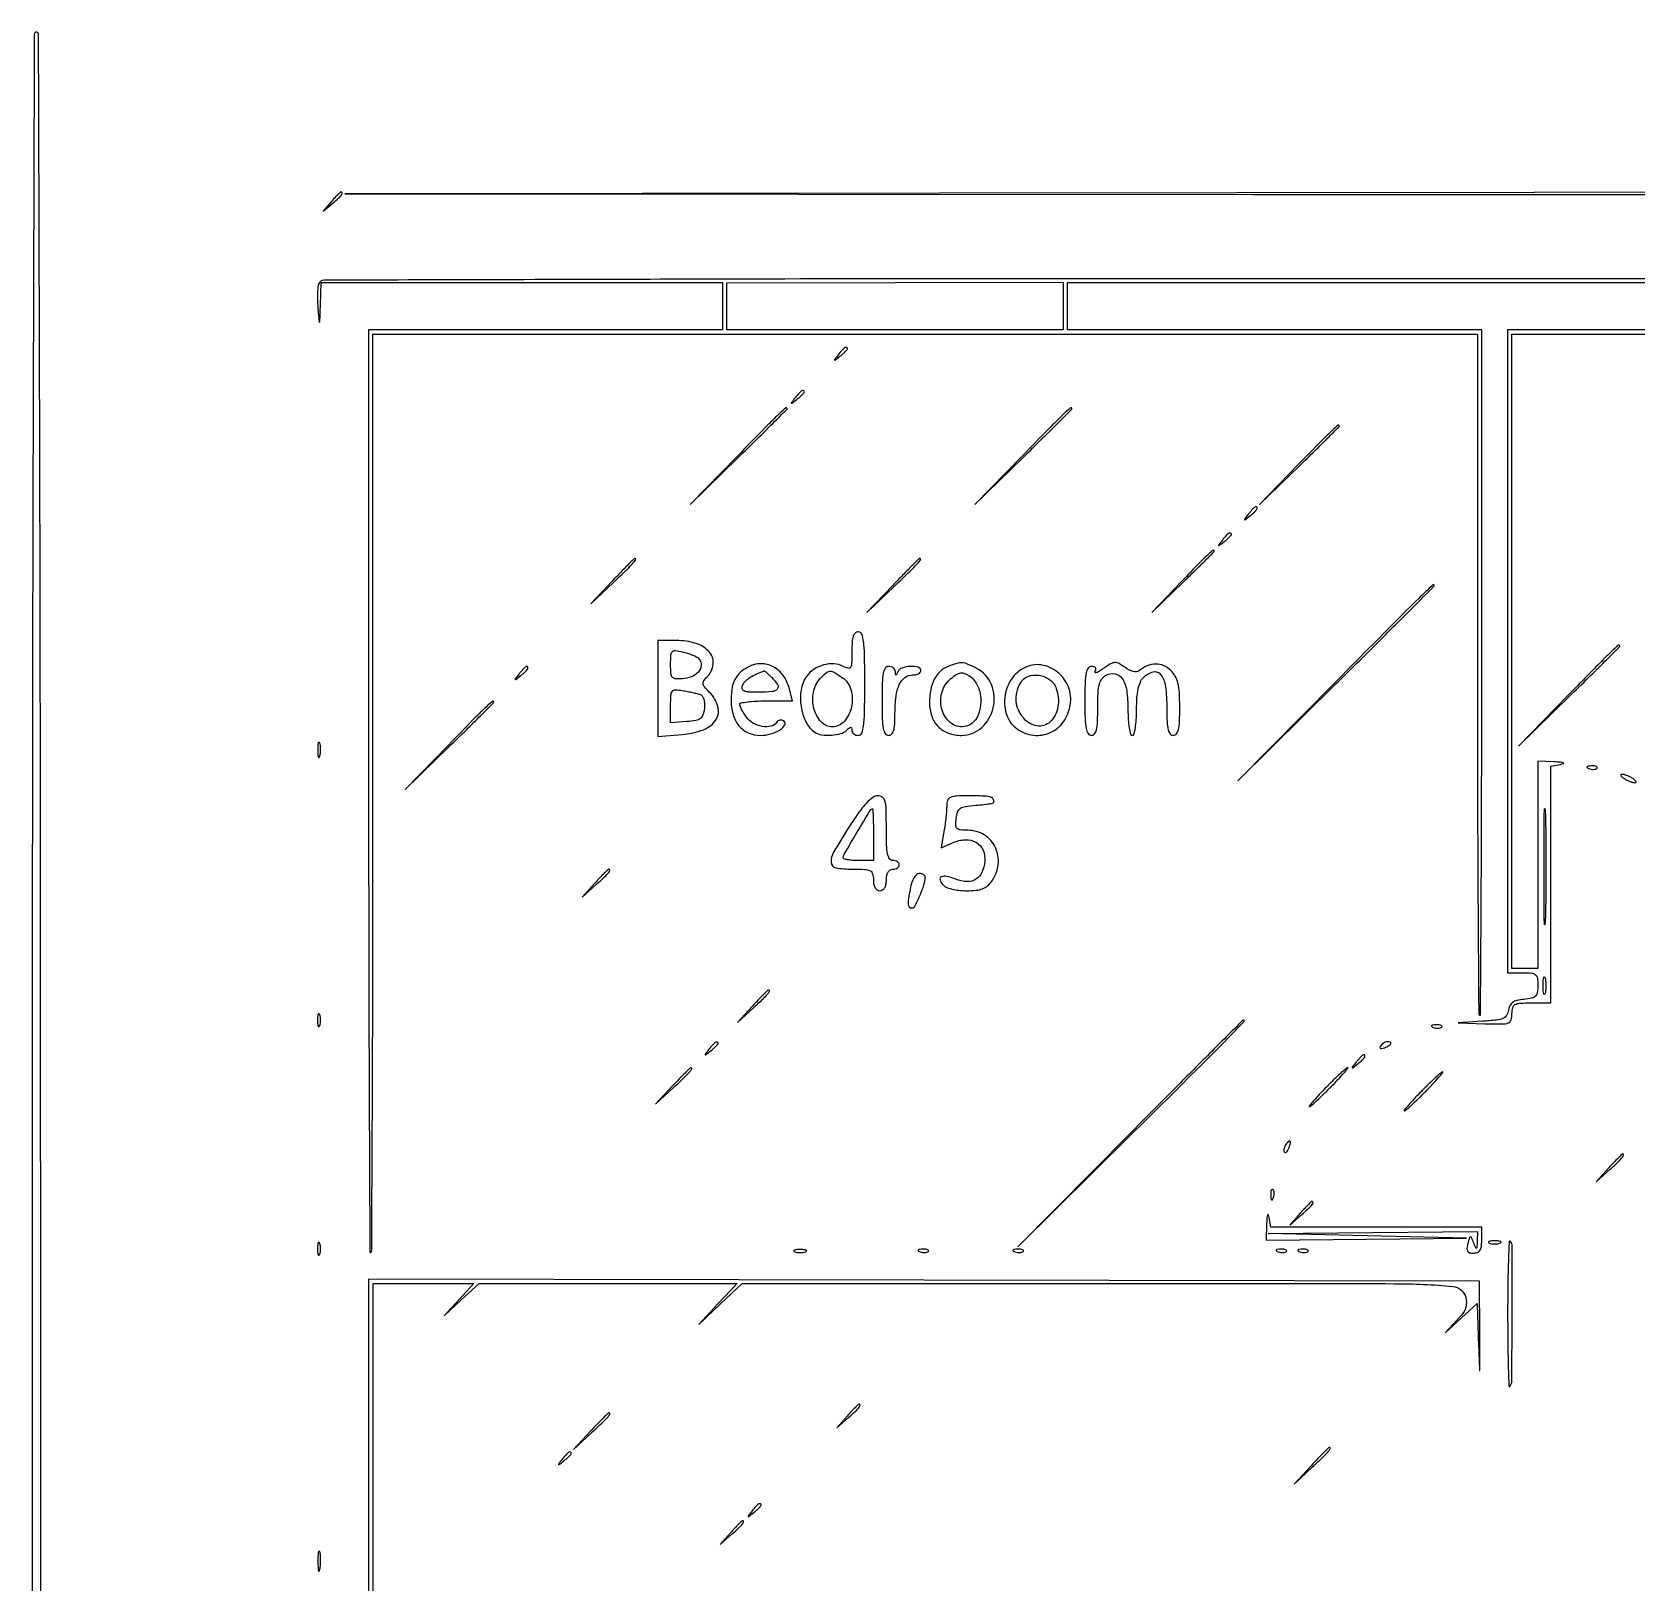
# Model space of a CAD drawing. Extents: x 0 to 968, y 0 to 666.
# Drawn here: x 0 to 372, y 306.6 to 666 of the extents above; entities that cross this region are included whole.
import ezdxf

# ---------------------------------------------------------------- set-up
doc = ezdxf.new("R2010")
doc.units = 0

msp = doc.modelspace()

# ---------------------------------------------------------------- linework, layer by layer
for points in [[(665.881804, 608.648365, 0.000064), (502.218615, 608.759642, 0.000095), (260.891723, 608.847045, 0.0007), (145.663657, 608.705565, 0.000067), (67.675673, 608.490166, 0.309745), (66.405527, 607.614404, 0.071082), (66.222606, 606.813282, 0.01441), (66.144099, 605.353783, 0.014929), (66.152573, 603.636908, 0.013492), (66.262205, 601.864404, 0.000532), (66.541548, 598.762658, 0.715557), (66.622962, 598.74293, 0.133753), (66.697659, 598.984045, 0.000307), (66.825293, 602.75), (67, 608), (113.5, 608), (160, 608), (160, 602.5), (160, 597), (119, 597), (78, 597), (78, 489.833333, 0.000442), (78.036302, 448.77458, 0.000743), (78.148491, 414.295366, 0.000031), (78.297541, 383.257715, 0.666421), (78.505501, 383.172167, 0.197653), (78.713456, 383.670793, 0.000031), (78.862012, 414.71402, 0.000739), (78.973608, 449.096774, 0.000446), (79.009304, 489.838834), (79.007606, 596), (206.990549, 596), (334.973492, 596), (334.987597, 517.332482, 0.000594), (335.028903, 487.13331, 0.000982), (335.144184, 461.626923, 0.000055), (335.295634, 438.656596, 0.197171), (335.500851, 438.165816, 0.665821), (335.706017, 438.250015, 0.000056), (335.853375, 461.215375, 0.000989), (335.964161, 486.819037, 0.000587), (336, 517.333333), (336, 597), (288, 597), (240, 597), (240, 602.5), (240, 608), (408.5, 608)], [(424.5, 597), (342, 597), (342, 522.5), (342, 448), (345.5, 448, -0.021326), (347.550789, 447.91249, -0.154411), (348.452041, 447.54024, -0.186448), (348.885349, 446.754628, -0.033856), (349, 445.063358, -0.037122), (348.878583, 443.430238, -0.160604), (348.446647, 442.573364, -0.144937), (347.561132, 442.092442, -0.028393), (345.75, 441.813358, 0.033341), (344.150731, 441.550708, 0.09661), (343.132281, 441.093379, 0.126017), (342.515842, 440.369489, 0.078505), (342.186741, 439.298016, -0.102252), (341.762971, 438.119231, -0.155864), (340.946747, 437.413894, -0.074235), (339.403502, 437.01126, -0.010995), (336.186741, 436.737101), (330.5, 436.378169), (336.75, 436.189084, 0.006428), (340.736468, 436.119761, 0.089913), (342.143908, 436.368336, 0.235703), (342.788478, 437.055143, 0.07281), (343, 438.5, -0.058662), (343.165617, 439.906761, -0.210352), (343.7, 440.611111, -0.114574), (344.820113, 440.931926, -0.012699), (347.5, 441), (352, 441), (352, 468.430449), (352, 495.860898), (354.25, 496.294267, 0.046718), (354.893999, 496.481997, 0.684758), (354.892826, 496.648031, 0.074062), (354.263733, 496.78543, 0.00772), (352.75, 496.863818), (349, 497), (349, 473), (349, 449), (346, 449), (343, 449), (343, 522.5), (343, 596), (424.5, 596)], [(79.014214, 238.011851), (79.022176, 376), (90.707255, 376), (102.392334, 376), (98.947485, 372.25), (95.502637, 368.5), (99.543481, 372.25), (103.584325, 376), (133.500371, 376), (163.416416, 376), (158.958829, 371.25), (154.501242, 366.5), (159.522676, 371.237891), (164.54411, 375.975782), (249.772055, 375.98846, -0.000488), (315.718606, 375.933899, -0.022333), (329.269179, 375.303854, -0.314629), (332.296573, 372.749944, -0.257598), (331.25, 368.543481), (327.5, 364.502637), (331.211868, 367.910526), (334.923735, 371.318415), (335.268965, 361.409208, 0.00049), (335.469746, 355.803931, 0.928822), (335.536967, 355.801444, 0.028602), (335.586839, 356.731489, 0.000238), (335.557097, 364), (335.5, 376.5), (206.75, 376.753773), (78, 377.007546), (78, 238.003773)]]:
    msp.add_lwpolyline(points, format="xyb")
for points in [[(0, 333, 0.000195), (0.057264, 185.840384, 0.000556), (0.250751, 83.5, 0.000018), (0.502972, 0.495503, 0.413313), (1, 0, 0.413313), (1.497028, 0.495503, 0.000018), (1.749249, 83.5, 0.000556), (1.942736, 185.840384, 0.000195), (2, 333, 0.000195), (1.942736, 480.159616, 0.000556), (1.749249, 582.5, 0.000018), (1.497028, 665.504497, 0.413313), (1, 666, 0.413313), (0.502972, 665.504497, 0.000018), (0.250751, 582.5, 0.000556), (0.057264, 480.159616, 0.000195)], [(483.981001, 638.477108, 0.008807), (483.292701, 637.617386, 0.27071), (483.258808, 637.355597, 0.389672), (483.458284, 637.264678, 0.012731), (484.358556, 637.584097, -0.139461), (485.183865, 637.657971, -0.253026), (485.695079, 637.241597, -0.087115), (485.944838, 636.113291, -0.011014), (486, 633.609364), (486, 629.00475), (279.25, 628.749987), (72.5, 628.495224), (283, 628.397444, 0.000185), (363.529698, 628.389829, 0.000315), (430.857813, 628.45076, 0.000027), (490.737307, 628.545854, 0.926755), (490.75, 628.716254, -0.055409), (489.159191, 629.141231, -0.192222), (488.395695, 629.854735, -0.100329), (488.066317, 631.204019, -0.009861), (488, 634.566422, 0.029013), (487.790681, 638.17071, 0.172438), (486.970395, 639.836651, 0.344232), (485.701982, 639.975054, 0.081103)], [(69.404988, 626.75), (67.5, 624.5), (69.75, 626.404988, 0.010402), (71.102181, 627.598996, 0.048385), (71.795506, 628.373826, 0.197337), (71.898791, 628.789444, 0.372044), (71.654988, 629, 0.191119), (71.44834, 628.918017, 0.007508), (70.851732, 628.339062, 0.012381), (70.159969, 627.612165, 0.008332)], [(186.872445, 591.25, 0.001576), (185.99236, 590.120493, 0.377591), (186, 590, 0.377591), (186.120493, 589.99236, 0.001576), (187.25, 590.872445, 0.012436), (187.920402, 591.425681, 0.017649), (188.485938, 591.952641, 0.013803), (188.91885, 592.410139, 0.184603), (189, 592.622445, 0.307699), (188.806605, 592.90695, 0.241985), (188.426111, 592.869516, 0.065617), (187.76332, 592.306759, 0.017685)], [(176.872445, 581.25, 0.001576), (175.99236, 580.120493, 0.377591), (176, 580, 0.377591), (176.120493, 579.99236, 0.001576), (177.25, 580.872445, 0.012436), (177.920402, 581.425681, 0.017649), (178.485938, 581.952641, 0.013803), (178.91885, 582.410139, 0.184603), (179, 582.622445, 0.307699), (178.806605, 582.90695, 0.241985), (178.426111, 582.869516, 0.065617), (177.76332, 582.306759, 0.017685)], [(163.482946, 567.75), (152.5, 556.5), (163.75, 567.482946, 0.001138), (168.063329, 571.713103, 0.001865), (171.695312, 575.318098, 0.000196), (174.92404, 578.549358, 0.198709), (175, 578.732946, 0.638497), (174.681336, 578.880755, 0.01487), (173.066995, 577.430444, 0.008097), (170.172997, 574.579757, 0.000839)], [(229.482946, 567.75), (218.5, 556.5), (229.75, 567.482946, 0.001138), (234.063329, 571.713103, 0.001865), (237.695312, 575.318098, 0.000196), (240.92404, 578.549358, 0.198709), (241, 578.732946, 0.638497), (240.681336, 578.880755, 0.01487), (239.066995, 577.430444, 0.008097), (236.172997, 574.579757, 0.000839)], [(293.479151, 565.75), (284.5, 556.5), (293.75, 565.479151, 0.001412), (297.296421, 568.941228, 0.002303), (300.282812, 571.900238, 0.000298), (302.923445, 574.544018, 0.198603), (303, 574.729151, 0.627342), (302.690584, 574.878704, 0.021452), (301.366938, 573.733542, 0.009955), (298.946062, 571.357581, 0.001078)], [(281.872445, 554.25, 0.001576), (280.99236, 553.120493, 0.377591), (281, 553, 0.377591), (281.120493, 552.99236, 0.001576), (282.25, 553.872445, 0.017685), (283.306759, 554.76332, 0.065617), (283.869516, 555.426111, 0.241985), (283.90695, 555.806605, 0.307699), (283.622445, 556, 0.184603), (283.410139, 555.91885, 0.013803), (282.952641, 555.485937, 0.017649), (282.425681, 554.920402, 0.012436)], [(275.872445, 548.25, 0.001576), (274.99236, 547.120493, 0.377591), (275, 547, 0.377591), (275.120493, 546.99236, 0.001576), (276.25, 547.872445, 0.012436), (276.920402, 548.425681, 0.017649), (277.485937, 548.952641, 0.013803), (277.91885, 549.410139, 0.184603), (278, 549.622445, 0.307699), (277.806605, 549.90695, 0.241985), (277.426111, 549.869516, 0.065617), (276.76332, 549.306759, 0.017685)], [(134.462408, 538.75), (129.5, 533.5), (134.75, 538.462408, 0.002382), (137.916766, 541.48439, 0.01834), (139.340424, 542.960388, 0.059334), (139.876975, 543.72458, 0.567399), (139.712408, 544, 0.197838), (139.521031, 543.921192, 0.001034), (138.051589, 542.457813, 0.004332), (136.38549, 540.762593, 0.002707)], [(199.468697, 537.75), (193.5, 531.5), (199.75, 537.468697, 0.001842), (203.526162, 541.101597, 0.015158), (205.188581, 542.813502, 0.043781), (205.876507, 543.712971, 0.591372), (205.718697, 544, 0.198184), (205.529557, 543.921966, 0.0007), (203.766721, 542.164062, 0.003552), (201.777178, 540.146053, 0.002203)], [(266.47318, 538.75), (259.5, 531.5), (266.75, 538.47318, 0.001857), (269.529511, 541.166504, 0.003008), (271.870313, 543.479305, 0.000505), (273.922571, 545.535715, 0.198387), (274, 545.72318, 0.60757), (273.703881, 545.876915, 0.033553), (272.665349, 545.036831, 0.012912), (270.717269, 543.136249, 0.001495)], [(301.991666, 515.25), (279.5, 492.5), (302.25, 514.991666, 0.000538), (310.973028, 523.634217, 0.00089), (318.317187, 530.95229, 0.000045), (324.925521, 537.561811, 0.198866), (325, 537.741666, 0.658543), (324.657341, 537.889002, 0.003852), (321.333063, 534.689087, 0.003902), (315.716579, 529.112348, 0.000364)], [(145, 513.87617), (145, 502.75234), (150.649858, 503.22087, 0.067893), (155.614717, 504.322331, 0.162717), (158.518877, 506.654048, 0.220173), (158.946926, 509.730312, 0.123173), (156.964286, 513.035714, -0.020379), (155.838575, 514.25713, -0.142145), (155.509967, 514.990033, -0.190985), (155.675624, 515.671903, -0.042437), (156.464286, 516.607143, 0.1674), (157.857326, 519.464105, 0.210554), (157.015219, 522.254515, 0.141761), (153.894357, 524.303723, 0.074982), (149.277494, 525), (145, 525)], [(190, 522.464816, -0.007907), (189.956136, 519.691093, -0.122119), (189.69928, 518.779551, -0.339583), (189.146947, 518.547087, -0.058828), (188.020519, 518.989018, 0.108891), (185.889915, 519.588946, 0.081007), (183.452208, 519.334217, 0.079055), (181.166603, 518.303752, 0.094893), (179.476671, 516.66323, 0.115576), (178.24178, 513.579366, 0.074829), (178.23648, 509.718658, 0.076328), (179.354319, 506.109671, 0.133113), (181.399704, 503.765313, 0.111528), (182.998485, 503.151463, 0.050826), (185.246921, 503.054964, 0.050946), (187.429389, 503.408237, 0.13153), (188.8, 504.2, -0.018208), (189.421376, 504.777696, -0.180052), (189.75, 504.9, -0.354955), (189.943785, 504.742599, -0.051663), (190, 504.2, 0.124206), (190.115468, 503.742343, 0.10078), (190.440625, 503.3525, 0.090584), (190.926996, 503.090529, 0.078509), (191.5, 503, 0.308488), (192.281981, 503.533206, 0.062466), (192.71875, 505.25, 0.027022), (192.946969, 508.489921, 0.004073), (193, 515, 0.004073), (192.946969, 521.510079, 0.027022), (192.71875, 524.75, 0.062466), (192.281981, 526.466794, 0.308488), (191.5, 527, 0.189476), (190.802236, 526.725735, 0.126252), (190.332687, 525.994136, 0.063484), (190.072234, 524.658766, 0.016458)], [(154.34378, 520.977112, -0.178925), (155.068741, 519.586082, -0.177059), (154.718713, 518.050742, -0.133126), (153.307578, 516.784166, -0.092867), (151.241811, 516.186642, -0.023192), (149.255338, 516.08726, -0.200939), (148.454363, 516.419303, -0.179333), (148.078954, 517.245877, -0.017859), (148, 519.455694, -0.014763), (148.064992, 521.656336, -0.175248), (148.396678, 522.427859, -0.238074), (149.091835, 522.681891, -0.028603), (150.75, 522.389944, -0.017526), (151.864677, 522.085622, -0.018253), (152.940048, 521.707558, -0.018269), (153.842611, 521.314088, -0.072279)], [(355.983688, 512.25), (344.5, 500.5), (356.25, 511.983688, 0.001086), (360.755056, 516.405801, 0.00178), (364.548437, 520.172272, 0.000179), (367.924159, 523.550408, 0.198727), (368, 523.733688, 0.640526), (367.679448, 523.881253, 0.013698), (365.991864, 522.35469, 0.007736), (362.979554, 519.385381, 0.000795)], [(112.872445, 517.25, 0.001576), (111.99236, 516.120493, 0.377591), (112, 516, 0.377591), (112.120493, 515.99236, 0.001576), (113.25, 516.872445, 0.017685), (114.306759, 517.76332, 0.065617), (114.869516, 518.426111, 0.241985), (114.90695, 518.806605, 0.307699), (114.622445, 519, 0.184603), (114.410139, 518.91885, 0.013803), (113.952641, 518.485937, 0.017649), (113.425681, 517.920402, 0.012436)], [(167, 519.280562, 0.068266), (164.736529, 518.094154, 0.097671), (163.184246, 516.450993, 0.090169), (162.293892, 514.237202, 0.050677), (162, 511.345012, 0.066375), (162.461398, 507.884612, 0.105202), (163.82332, 505.234678, 0.119408), (165.997752, 503.586015, 0.103123), (168.80887, 503, 0.069602), (171.177867, 503.33138, 0.069651), (173.364387, 504.300063, 0.125543), (174.457695, 505.439137, 0.402995), (174.220589, 506.363669, 0.092787), (173.759601, 506.54169, 0.096255), (173.27164, 506.537577, 0.09927), (172.83261, 506.352867, 0.105663), (172.510081, 506.016312, -0.203677), (171.2459, 505.122619, -0.096616), (169.213675, 505.080192, -0.085473), (167.082615, 505.839524, -0.112208), (165.556704, 507.222506, -0.01506), (164.960704, 508.130421, -0.018033), (164.457282, 509.02054, -0.016968), (164.08973, 509.7918, -0.103059), (164, 510.222506, -0.361079), (164.255418, 510.53008, -0.014539), (165.794345, 510.771611, -0.019703), (167.766487, 510.944019, -0.01195), (170.108408, 511), (176.216816, 511), (175.542603, 513.75, 0.086492), (174.300898, 516.583779, 0.103039), (172.229728, 518.632322, 0.112178), (169.662025, 519.572895, 0.119101)], [(171.428571, 516.428571, -0.051619), (172.777516, 514.768108, -0.331582), (172.71526, 513.752855, -0.196614), (171.539722, 513.139468, -0.023168), (168.531385, 513, -0.011936), (166.155491, 513.056723, -0.085587), (165.039138, 513.304601, -0.242823), (164.616518, 513.801174, -0.149882), (164.670485, 514.583681, -0.096351), (165.243774, 515.501113, -0.057615), (166.226589, 516.337476, -0.042812), (167.671328, 517.135, -0.019435), (169.678571, 517.936614, -0.263429), (169.796194, 517.91593, -0.005512), (170.266295, 517.519773, -0.01133), (170.813339, 517.026329, -0.007203)], [(187.777494, 516.443296, -0.174175), (189.76746, 513.62556, -0.117147), (189.913743, 509.649434, -0.128211), (188.281265, 506.282751, -0.219496), (185.5, 505, -0.209621), (182.877389, 506.150045, -0.124362), (181.22227, 509.202719, -0.108763), (181.097238, 513.025325, -0.138777), (182.654988, 516.171259, -0.028359), (184.010639, 517.508415, -0.168768), (184.917549, 517.878495, -0.147108), (185.926524, 517.632582, -0.019959)], [(197, 511, 0.006994), (197.05863, 506.808516, 0.039364), (197.296875, 504.583333, 0.093584), (197.753078, 503.413981, 0.258593), (198.5, 503, 0.201792), (199.208205, 503.297953, 0.122214), (199.675973, 504.09429, 0.058257), (199.931134, 505.567498, 0.01378), (200, 508.065741, -0.02975), (200.235765, 512.024671, -0.076464), (201.002912, 514.779463, -0.122572), (202.282715, 516.400995, -0.166183), (204.035184, 517, 0.048922), (204.787094, 517.073747, 0.068922), (205.422835, 517.29375, 0.089104), (205.850907, 517.618175, 0.188314), (206, 518, 0.342837), (205.388103, 518.787511, 0.074256), (203.555003, 518.974097, 0.066492), (201.594539, 518.618182, 0.222278), (200.662281, 517.75, -0.009076), (200.382013, 517.090194, -0.295955), (200.242982, 517, -0.382689), (200.135242, 517.096611, -0.011437), (200.078947, 517.75, 0.116386), (199.934111, 518.226981, 0.093931), (199.582566, 518.632812, 0.086824), (199.078926, 518.905619, 0.080979), (198.5, 519, 0.258593), (197.753078, 518.586019, 0.093584), (197.296875, 517.416667, 0.039364), (197.05863, 515.191484, 0.006994)], [(212.315372, 518.99302, 0.092018), (210.447984, 517.805203, 0.087091), (209.088522, 516.005747, 0.0738), (208.270316, 513.584867, 0.044678), (208, 510.565741, 0.082672), (208.517323, 507.458359, 0.112024), (210.007316, 505.044699, 0.113312), (212.378002, 503.528634, 0.086036), (215.42742, 503, 0.186178), (220.076597, 504.793308, 0.154534), (222.764982, 509.404107, 0.151797), (222.33319, 514.78562, 0.179952), (218.922556, 518.540048, 0.017051), (216.822016, 519.537038, 0.085357), (215.560833, 519.844002, 0.091779), (214.312947, 519.700371, 0.021346)], [(219.809912, 512.182722, -0.06159), (219.744121, 509.331814, -0.096642), (218.931993, 507.027039, -0.121289), (217.483407, 505.541685, -0.140037), (215.587261, 505, -0.191068), (212.565525, 506.198464, -0.147635), (210.781612, 509.296328, -0.132762), (210.914583, 513.131258, -0.148962), (212.976969, 516.182434, -0.026225), (214.333435, 517.167761, -0.117379), (215.25236, 517.494987, -0.134772), (216.15175, 517.350285, -0.038991), (217.393636, 516.663118, -0.0747), (218.24854, 515.894258, -0.048695), (218.990437, 514.790765, -0.046684), (219.53678, 513.503177, -0.052057)], [(230, 518.698849, 0.134437), (226.931773, 515.934881, 0.11328), (225.449972, 511.807064, 0.117807), (225.940815, 507.575456, 0.153635), (228.301689, 504.501242, 0.123526), (232.09643, 503.050294, 0.136826), (235.96948, 503.645813, 0.133382), (239.045469, 506.183121, 0.114803), (240.632877, 510.075116, 0.134381), (240.178358, 514.24786, 0.129135), (237.661782, 517.681285, 0.135397), (233.887499, 519.331957, 0.153471)], [(248.056645, 518.327122, -0.01666), (247.179642, 517.75542, -0.063183), (246.582793, 517.490185, -0.361351), (246.383338, 517.574871, -0.263173), (246.393156, 517.827122, 0.094024), (246.575308, 518.302272, 0.201872), (246.491328, 518.67816, 0.172473), (246.145282, 518.920541, 0.067459), (245.559017, 519, 0.245258), (244.774497, 518.590552, 0.10445), (244.298719, 517.46714, 0.041406), (244.057621, 515.27817, 0.006734), (244, 511, 0.006994), (244.05863, 506.808516, 0.039364), (244.296875, 504.583333, 0.093584), (244.753078, 503.413981, 0.258593), (245.5, 503, 0.231344), (246.229296, 503.356518, 0.108783), (246.691994, 504.327469, 0.047538), (246.937243, 506.160739, 0.009496), (247, 509.464816, -0.010725), (247.074824, 512.952742, -0.052324), (247.364611, 514.903799, -0.098012), (247.947394, 516.118299, -0.109585), (248.930554, 516.962834, -0.170721), (251.042886, 517.289032, -0.208688), (252.681955, 516.176235, -0.107313), (253.698167, 513.384339, -0.033831), (254, 508.928571, 0.015665), (254.071601, 506.64371, 0.026118), (254.292169, 504.732143, 0.024377), (254.605838, 503.301577, 0.338676), (255, 503, 0.338676), (255.394162, 503.301577, 0.024377), (255.707831, 504.732143, 0.026118), (255.928399, 506.64371, 0.015665), (256, 508.928571, -0.016647), (256.091615, 511.679433, -0.035002), (256.38253, 513.796491, -0.046105), (256.868244, 515.374043, -0.098965), (257.571429, 516.428571, -0.131621), (259.815059, 517.724117, -0.304381), (261.571533, 517.124405, -0.133112), (262.69165, 514.369445, -0.030384), (263, 509.3, 0.009866), (263.063328, 506.091037, 0.048608), (263.309524, 504.3, 0.110448), (263.772861, 503.349925, 0.228098), (264.5, 503, 0.232029), (265.229748, 503.357915, 0.108427), (265.692308, 504.333333, 0.047315), (265.93736, 506.175614, 0.00942), (266, 509.5, 0.013159), (265.909828, 512.925612, 0.045729), (265.592219, 515.115543, 0.06883), (264.973523, 516.697232, 0.068881), (263.948848, 518.051152, 0.095332), (262.317108, 519.156282, 0.104733), (260.445964, 519.528794, 0.096212), (258.45858, 519.117597, 0.068709), (256.497165, 517.960295, -0.153714), (255.971582, 517.759326, -0.067281), (255.219539, 517.815215, -0.05751), (254.371825, 518.099371, -0.048299), (253.556036, 518.582684, 0.024475), (251.94499, 519.643797, 0.146006), (250.979178, 519.88376, 0.125569), (249.967015, 519.574795, 0.01623)], [(154.816971, 512.476776, -0.155527), (155.321272, 512.094776, -0.078391), (155.677389, 511.371425, -0.062206), (155.85223, 510.392653, -0.041784), (155.816971, 509.255686, -0.049335), (155.492538, 507.756441, -0.154489), (154.901885, 506.926032, -0.118033), (153.833997, 506.460614, -0.023368), (151.75, 506.189635), (148, 505.879269), (148, 509.873414, -0.012867), (148.063629, 512.345617, -0.153735), (148.393166, 513.230367, -0.238769), (149.104934, 513.565808, -0.034598), (150.75, 513.404869, -0.007551), (151.899441, 513.193579, -0.006867), (153.079048, 512.941382, -0.006889), (154.127666, 512.686837, -0.021948)], [(237.375599, 513.890432, -0.122855), (237.774011, 509.554605, -0.170353), (235.951092, 506.13961, -0.228994), (232.863219, 505.208773, -0.185251), (229.831282, 506.96003, -0.062691), (228.622436, 508.907845, -0.084403), (228.086206, 510.908944, -0.084252), (228.241012, 512.977561, -0.062228), (229.06644, 515.124145, -0.179762), (230.795115, 516.651587, -0.129555), (233.377179, 516.937486, -0.121966), (235.883634, 515.906805, -0.151599)], [(96.481238, 500.75), (86.5, 490.5), (96.75, 500.481238, 0.00126), (100.679875, 504.327415, 0.002061), (103.989063, 507.609437, 0.000239), (106.923768, 510.546949, 0.198664), (107, 510.731238, 0.633634), (106.685579, 510.879734, 0.017713), (105.217101, 509.581974, 0.008931), (102.559692, 506.968595, 0.000944)], [(66.194949, 499.5, 0.012823), (66.235556, 498.431793, 0.080377), (66.356533, 497.900903, 0.597527), (66.51666, 497.883358, 0.087174), (66.692991, 498.269032, 0.037336), (66.832894, 499.036634, 0.029507), (66.872264, 499.880008, 0.030339), (66.814405, 500.671085, 0.06278), (66.655937, 501.269032, 0.31318), (66.47713, 501.386009, 0.333666), (66.315079, 501.257153, 0.052471), (66.212705, 500.580113, 0.014395)], [(360.8125, 495.316886, 0.051402), (361.359369, 495.160852, 0.05415), (361.916927, 495.123424, 0.060344), (362.402231, 495.202593, 0.126455), (362.729167, 495.395833, 0.296942), (362.77538, 495.614691, 0.208169), (362.592839, 495.799335, 0.077125), (362.112848, 495.910055, 0.028489), (361.416667, 495.921053, 0.018894), (360.670344, 495.862007, 0.168741), (360.37858, 495.720685, 0.470617), (360.395823, 495.538436, 0.054073)], [(369, 493, 0.026766), (369.647707, 492.628962, 0.024204), (370.353125, 492.315379, 0.024967), (371.012663, 492.096832, 0.067616), (371.5, 492.030626, 0.190341), (371.732273, 492.122372, 0.335455), (371.765625, 492.315379, 0.102785), (371.514186, 492.625641, 0.027796), (371, 493, 0.026766), (370.352293, 493.371038, 0.024204), (369.646875, 493.684621, 0.024967), (368.987337, 493.903168, 0.067616), (368.5, 493.969374, 0.190341), (368.267727, 493.877628, 0.335455), (368.234375, 493.684621, 0.102785), (368.485814, 493.374359, 0.027796)], [(189.493444, 481.989771, 0.009342), (185.752586, 475.906426, 0.14687), (185.177443, 473.566235, 0.348349), (186.258452, 472.336368, 0.04486), (190, 472, -0.010324), (193.03969, 471.93723, -0.105983), (194.25, 471.625, -0.217022), (194.819917, 470.919849, -0.063163), (195, 469.5, 0.04716), (195.09863, 468.456621, 0.088208), (195.4, 467.666667, 0.118484), (195.88002, 467.177821, 0.140575), (196.5, 467, 0.140575), (197.11998, 467.177821, 0.118484), (197.6, 467.666667, 0.088208), (197.90137, 468.456621, 0.04716), (198, 469.5, -0.04716), (198.09863, 470.543379, -0.088208), (198.4, 471.333333, -0.118484), (198.88002, 471.822179, -0.140575), (199.5, 472, 0.064853), (200.073457, 472.074694, 0.082425), (200.559375, 472.29375, 0.098894), (200.884432, 472.618646, 0.148195), (201, 473, 0.148195), (200.884432, 473.381354, 0.098894), (200.559375, 473.70625, 0.082425), (200.073457, 473.925306, 0.064853), (199.5, 474, -0.250296), (198.758417, 474.396042, -0.098409), (198.3, 475.5, -0.041714), (198.059778, 477.597782, -0.007659), (198, 481.5, 0.005893), (197.947267, 485.974354, 0.059532), (197.683115, 487.815563, 0.181217), (197.072671, 488.670707, 0.149165), (195.993444, 489, 0.161875), (194.831681, 488.613759, 0.045335), (193.389749, 487.316739, 0.032201), (191.649318, 485.178838, 0.01222)], [(211.988994, 486.75, -0.018315), (211.942334, 485.62676, -0.00675), (211.797179, 484.047265, -0.006679), (211.592155, 482.32521, -0.00798), (211.351462, 480.708775), (210.724935, 476.91755), (213.362468, 478.11929, -0.094735), (216.283238, 478.829779, -0.143653), (218.80815, 478.223544, -0.161759), (220.409843, 476.430402, -0.127575), (220.812823, 473.843664, -0.077646), (220.137554, 471.244864, -0.152578), (218.755711, 469.643737, -0.152716), (216.709139, 469.114905, -0.077832), (214.083373, 469.662429, 0.029812), (211.919973, 470.33477, 0.1671), (210.729928, 470.228059, 0.392814), (210.440998, 469.547773, 0.086657), (211.131121, 468.342009, 0.125158), (211.846595, 467.821385, 0.034498), (213.181888, 467.392089, 0.032403), (214.82186, 467.098219, 0.028139), (216.565741, 467, 0.024764), (218.770719, 467.109275, 0.065714), (220.303715, 467.468661, 0.084642), (221.456868, 468.144929, 0.065219), (222.443296, 469.222506, 0.124714), (223.913486, 473.094715, 0.138957), (223.272753, 477.029362, 0.145224), (220.703661, 479.923315, 0.139995), (216.933578, 481, -0.024843), (215.181481, 481.08711, -0.173213), (214.41875, 481.448405, -0.194761), (214.106417, 482.185719, -0.032648), (214.183578, 483.75, -0.051861), (214.522696, 485.2795, -0.16625), (215.146867, 486.098337, -0.112209), (216.306496, 486.543478, -0.017705), (218.75, 486.807498, 0.02285), (222.477559, 487.249097, 0.522311), (222.869471, 488.071917, 0.249916), (221.638065, 488.848819, 0.018261), (217.5, 489, 0.00915), (214.22003, 488.939975, 0.087981), (212.860608, 488.647227, 0.208548), (212.217674, 487.986796, 0.089206)], [(195, 480), (195, 474), (191.5, 474, -0.015951), (190.158278, 474.042814, -0.026066), (189.028125, 474.174408, -0.024047), (188.178111, 474.36103, -0.338783), (188, 474.593729, -0.132474), (188.235459, 475.466835, -0.001616), (191.215769, 480.552727, -0.000974), (194.299595, 485.753325, -0.264312), (194.733631, 486, -0.399049), (194.841668, 485.897446, -0.001922), (194.921754, 484.2375, -0.006931), (194.980855, 482.300663, -0.004161)], [(350.747461, 460.807349, -0.022072), (350.632451, 459.1606, -0.931919), (350.524631, 459.165284, -0.005665), (350.450292, 463.897826, -0.001082), (350.431254, 472.5, -0.001104), (350.449841, 481.111224, -0.005306), (350.5233, 486.015284, -0.911073), (350.632041, 486.022625, -0.033354), (350.746272, 484.807349, -0.004313), (350.845056, 479.442328, -0.002434), (350.877056, 472.93413, -0.002429), (350.845485, 466.367548, -0.003981)], [(130.437091, 468.75), (127.5, 465.5), (130.75, 468.437091, 0.005203), (132.702672, 470.239026, 0.031436), (133.644302, 471.245213, 0.126516), (133.885551, 471.760705, 0.469811), (133.687091, 472, 0.195675), (133.487928, 471.918954, 0.003116), (132.603329, 471.045313, 0.007681), (131.585435, 469.995657, 0.004953)], [(203.625, 467.875, 0.00723), (203.122798, 465.160464, 0.056378), (203.051108, 463.877974, 0.175412), (203.318074, 463.253667, 0.207769), (203.902175, 463, 0.280883), (204.623312, 463.439809, 0.016651), (205.764764, 465.850703, 0.023959), (206.721593, 468.385214, 0.078428), (207, 470.149223, 0.158809), (206.894267, 470.473721, 0.096985), (206.596094, 470.750084, 0.078777), (206.150827, 470.936694, 0.05998), (205.625, 471, 0.188267), (205.05287, 470.776657, 0.06437), (204.470313, 470.082031, 0.053099), (203.965396, 469.071107, 0.039952)], [(350.689326, 443.25, -0.161593), (350.521012, 442.99086, -0.542911), (350.366341, 443.042188, -0.052887), (350.259713, 443.748017, -0.011065), (350.232003, 445, -0.011065), (350.259713, 446.251983, -0.052887), (350.366341, 446.957812, -0.542911), (350.521012, 447.00914, -0.161593), (350.689326, 446.75, -0.039571), (350.831531, 445.952734, -0.024357), (350.877971, 445, -0.024357), (350.831531, 444.047266, -0.039571)], [(166.946167, 440.25), (163.5, 436.5), (167.25, 439.946167, 0.004068), (169.505211, 442.052752, 0.026699), (170.568348, 443.17594, 0.102567), (170.881757, 443.749449, 0.503731), (170.696167, 444, 0.196596), (170.49958, 443.919596, 0.00223), (169.469273, 442.898438, 0.006442), (168.289043, 441.687395, 0.004107)], [(66.157895, 437, 0.017491), (66.189089, 436.10856, 0.078554), (66.306058, 435.601562, 0.447206), (66.474999, 435.540618, 0.174857), (66.662281, 435.75, 0.057986), (66.818615, 436.320008, 0.037979), (66.87034, 437, 0.037979), (66.818615, 437.679992, 0.057986), (66.662281, 438.25, 0.174857), (66.474999, 438.459382, 0.447206), (66.306058, 438.398438, 0.078554), (66.189089, 437.89144, 0.017491)], [(254.492788, 410.75), (228.5, 384.5), (254.75, 410.492788, 0.00031), (270.753291, 426.358944, 0.00337), (277.159308, 432.804257, 0.002916), (280.890499, 436.653942, 0.660446), (280.742788, 437, 0.198878), (280.563432, 436.925723, 0.000033), (272.92575, 429.289062, 0.000767), (264.477766, 420.815108, 0.000463)], [(324.8125, 435.316886, 0.051402), (325.359369, 435.160852, 0.05415), (325.916927, 435.123424, 0.060344), (326.402231, 435.202593, 0.126455), (326.729167, 435.395833, 0.296942), (326.77538, 435.614691, 0.208169), (326.592839, 435.799335, 0.077125), (326.112848, 435.910055, 0.028489), (325.416667, 435.921053, 0.018894), (324.670344, 435.862007, 0.168741), (324.37858, 435.720685, 0.470617), (324.395823, 435.538436, 0.054073)], [(156.872445, 430.25, 0.001576), (155.99236, 429.120493, 0.377591), (156, 429, 0.377591), (156.120493, 428.99236, 0.001576), (157.25, 429.872445, 0.012436), (157.920402, 430.425681, 0.017649), (158.485938, 430.952641, 0.013803), (158.91885, 431.410139, 0.184603), (159, 431.622445, 0.307699), (158.806605, 431.90695, 0.241985), (158.426111, 431.869516, 0.065617), (157.76332, 431.306759, 0.017685)], [(312.507079, 431.011454, 0.1144), (312.393111, 430.674071, 0.32948), (312.512472, 430.474315, 0.155351), (312.868281, 430.443138, 0.036408), (313.448062, 430.618443, 0.029964), (314.51997, 431.105273, 0.168622), (314.942608, 431.558518, 0.444011), (314.798253, 431.882327, 0.079093), (314.059017, 432, 0.088797), (313.65395, 431.927491, 0.053277), (313.21498, 431.709615, 0.051183), (312.810572, 431.389589, 0.061454)], [(306.872445, 427.25, 0.001576), (305.99236, 426.120493, 0.377591), (306, 426, 0.377591), (306.120493, 425.99236, 0.001576), (307.25, 426.872445, 0.017685), (308.306759, 427.76332, 0.065617), (308.869516, 428.426111, 0.241985), (308.90695, 428.806605, 0.307699), (308.622445, 429, 0.184603), (308.410139, 428.91885, 0.013803), (307.952641, 428.485937, 0.017649), (307.425681, 427.920402, 0.012436)], [(148.452948, 421.75), (144.5, 417.5), (148.75, 421.452948, 0.003311), (151.308562, 423.864475, 0.023188), (152.492362, 425.10505, 0.084306), (152.879312, 425.739874, 0.530177), (152.702948, 426, 0.197177), (152.508439, 425.920192, 0.00167), (151.331976, 424.751562, 0.005545), (149.989648, 423.379129, 0.003505)], [(300, 421.5, 0.005315), (298.341221, 419.773493, 0.009649), (297.027781, 418.321875, 0.005222), (296.018986, 417.138017, 0.636069), (296.083584, 417, 0.183746), (296.40394, 417.121842, 0.003583), (297.734031, 418.321875, 0.008106), (299.271216, 419.775353, 0.005286), (301, 421.5, 0.005315), (302.658779, 423.226507, 0.009649), (303.972219, 424.678125, 0.005222), (304.981014, 425.861983, 0.636069), (304.916416, 426, 0.183746), (304.59606, 425.878158, 0.003583), (303.265969, 424.678125, 0.008106), (301.728784, 423.224647, 0.005286)], [(322, 420.5, 0.005315), (320.341221, 418.773493, 0.009649), (319.027781, 417.321875, 0.005222), (318.018986, 416.138017, 0.636069), (318.083584, 416, 0.183746), (318.40394, 416.121842, 0.003583), (319.734031, 417.321875, 0.008106), (321.271216, 418.775353, 0.005286), (323, 420.5, 0.005315), (324.658779, 422.226507, 0.009649), (325.972219, 423.678125, 0.005222), (326.981014, 424.861983, 0.636069), (326.916416, 425, 0.183746), (326.59606, 424.878158, 0.003583), (325.265969, 423.678125, 0.008106), (323.728784, 422.224647, 0.005286)], [(290.458881, 407.933469, 0.049364), (290.242038, 407.490157, 0.059701), (290.133355, 407.040231, 0.070517), (290.142323, 406.651151, 0.156651), (290.276326, 406.390341, 0.281567), (290.50546, 406.335123, 0.118528), (290.786868, 406.507038, 0.069269), (291.083816, 406.899181, 0.035865), (291.345077, 407.456872, 0.029555), (291.696703, 408.564815, 0.344086), (291.525317, 408.954259, 0.36195), (291.120758, 408.871774, 0.030391)], [(365.437091, 402.75), (362.5, 399.5), (365.75, 402.437091, 0.005203), (367.702672, 404.239026, 0.031436), (368.644302, 405.245213, 0.126516), (368.885551, 405.760705, 0.469811), (368.687091, 406, 0.195675), (368.487928, 405.918954, 0.003116), (367.603329, 405.045313, 0.007681), (366.585435, 403.995657, 0.004953)], [(287.078947, 396.416667, 0.018894), (287.137993, 395.670344, 0.168741), (287.279315, 395.37858, 0.470617), (287.461564, 395.395823, 0.054073), (287.683114, 395.8125, 0.051402), (287.839148, 396.359369, 0.05415), (287.876576, 396.916927, 0.060344), (287.797407, 397.402231, 0.126455), (287.604167, 397.729167, 0.296942), (287.385309, 397.77538, 0.208169), (287.200665, 397.592839, 0.077125), (287.089945, 397.112848, 0.028489)], [(293.924314, 392.25), (291.5, 389.5), (294.25, 391.924314, 0.007047), (295.901388, 393.422009, 0.038158), (296.720118, 394.311864, 0.157803), (296.891157, 394.773973, 0.426412), (296.674314, 395, 0.194102), (296.471891, 394.918342, 0.004632), (295.732156, 394.192187, 0.009492), (294.876984, 393.303915, 0.006223)], [(286.136182, 389.75), (286, 386), (309.25, 386.22162), (332.5, 386.44324), (309.5, 387), (286.5, 387.55676), (310.75, 387.77838), (335, 388), (334.929715, 385.75, -0.003438), (334.874791, 384.30923, -0.302768), (334.753366, 384.143727, -0.402418), (334.591966, 384.214903, -0.004317), (334.097719, 385.446448, 0.007853), (333.591724, 386.681913, 0.351305), (333.362621, 386.80432, 0.283665), (333.150092, 386.611126, 0.006108), (332.761623, 385.196448, 0.038794), (332.564881, 384.104285, 0.162871), (332.70985, 383.462715, 0.198029), (333.187645, 383.110925, 0.060991), (334.09362, 383, 0.090736), (335.005905, 383.166929, 0.162087), (335.591135, 383.643416, 0.110962), (335.908479, 384.526286, 0.031021), (336, 386), (336, 389), (311.569551, 389), (287.139102, 389), (286.705733, 391.25, 0.046718), (286.518003, 391.893999, 0.684758), (286.351969, 391.892826, 0.074062), (286.21457, 391.263733, 0.00772)], [(66.157895, 384, 0.017491), (66.189089, 383.10856, 0.078554), (66.306058, 382.601562, 0.447206), (66.474999, 382.540618, 0.174857), (66.662281, 382.75, 0.057986), (66.818615, 383.320008, 0.037979), (66.87034, 384, 0.037979), (66.818615, 384.679992, 0.057986), (66.662281, 385.25, 0.174857), (66.474999, 385.459382, 0.447206), (66.306058, 385.398438, 0.078554), (66.189089, 384.89144, 0.017491)], [(176.75, 383.337719, 0.057986), (177.320008, 383.181385, 0.037979), (178, 383.12966, 0.037979), (178.679992, 383.181385, 0.057986), (179.25, 383.337719, 0.174857), (179.459382, 383.525001, 0.447206), (179.398438, 383.693942, 0.078554), (178.89144, 383.810911, 0.017491), (178, 383.842105, 0.017491), (177.10856, 383.810911, 0.078554), (176.601562, 383.693942, 0.447206), (176.540618, 383.525001, 0.174857)], [(205.8125, 383.316886, 0.051402), (206.359369, 383.160852, 0.05415), (206.916927, 383.123424, 0.060344), (207.402231, 383.202593, 0.126455), (207.729167, 383.395833, 0.296942), (207.77538, 383.614691, 0.208169), (207.592839, 383.799335, 0.077125), (207.112848, 383.910055, 0.028489), (206.416667, 383.921053, 0.018894), (205.670344, 383.862007, 0.168741), (205.37858, 383.720685, 0.470617), (205.395823, 383.538436, 0.054073)], [(227.8125, 383.316886, 0.051402), (228.359369, 383.160852, 0.05415), (228.916927, 383.123424, 0.060344), (229.402231, 383.202593, 0.126455), (229.729167, 383.395833, 0.296942), (229.77538, 383.614691, 0.208169), (229.592839, 383.799335, 0.077125), (229.112848, 383.910055, 0.028489), (228.416667, 383.921053, 0.018894), (227.670344, 383.862007, 0.168741), (227.37858, 383.720685, 0.470617), (227.395823, 383.538436, 0.054073)], [(288.8125, 383.316886, 0.051402), (289.359369, 383.160852, 0.05415), (289.916927, 383.123424, 0.060344), (290.402231, 383.202593, 0.126455), (290.729167, 383.395833, 0.296942), (290.77538, 383.614691, 0.208169), (290.592839, 383.799335, 0.077125), (290.112848, 383.910055, 0.028489), (289.416667, 383.921053, 0.018894), (288.670344, 383.862007, 0.168741), (288.37858, 383.720685, 0.470617), (288.395823, 383.538436, 0.054073)], [(293.8125, 383.316886, 0.051402), (294.359369, 383.160852, 0.05415), (294.916927, 383.123424, 0.060344), (295.402231, 383.202593, 0.126455), (295.729167, 383.395833, 0.296942), (295.77538, 383.614691, 0.208169), (295.592839, 383.799335, 0.077125), (295.112848, 383.910055, 0.028489), (294.416667, 383.921053, 0.018894), (293.670344, 383.862007, 0.168741), (293.37858, 383.720685, 0.470617), (293.395823, 383.538436, 0.054073)], [(337.75, 385.337719, 0.057986), (338.320008, 385.181385, 0.037979), (339, 385.12966, 0.037979), (339.679992, 385.181385, 0.057986), (340.25, 385.337719, 0.174857), (340.459382, 385.525001, 0.447206), (340.398438, 385.693942, 0.078554), (339.89144, 385.810911, 0.017491), (339, 385.842105, 0.017491), (338.10856, 385.810911, 0.078554), (337.601562, 385.693942, 0.447206), (337.540618, 385.525001, 0.174857)], [(342, 369, 0.002552), (342.033761, 362.38547, 0.004437), (342.13851, 356.896843, 0.00112), (342.27996, 352.213923, 0.656512), (342.471524, 352.13819, 0.197338), (342.968924, 353.328806, 0.000705), (343.041562, 368.947187, 0.0007), (343.070331, 384.569527, 0.199027), (342.580492, 385.752842, 0.653255), (342.345462, 385.661162, 0.001729), (342.170519, 381.071147, 0.005517), (342.041528, 375.607193, 0.003143)], [(129.452948, 341.75), (125.5, 337.5), (129.75, 341.452948, 0.003311), (132.308562, 343.864475, 0.023188), (133.492362, 345.10505, 0.084306), (133.879312, 345.739874, 0.530177), (133.702948, 346, 0.197177), (133.508439, 345.920192, 0.00167), (132.331976, 344.751562, 0.005545), (130.989648, 343.379129, 0.003505)], [(188.924314, 345.25), (186.5, 342.5), (189.25, 344.924314, 0.007047), (190.901388, 346.422009, 0.038158), (191.720118, 347.311864, 0.157803), (191.891157, 347.773973, 0.426412), (191.674314, 348, 0.194102), (191.471891, 347.918342, 0.004632), (190.732156, 347.192187, 0.009492), (189.876984, 346.303915, 0.006223)], [(122.872445, 335.25, 0.001576), (121.99236, 334.120493, 0.377591), (122, 334, 0.377591), (122.120493, 333.99236, 0.001576), (123.25, 334.872445, 0.012436), (123.920402, 335.425681, 0.017649), (124.485938, 335.952641, 0.013803), (124.91885, 336.410139, 0.184603), (125, 336.622445, 0.307699), (124.806605, 336.90695, 0.241985), (124.426111, 336.869516, 0.065617), (123.76332, 336.306759, 0.017685)], [(296.452948, 333.75), (292.5, 329.5), (296.75, 333.452948, 0.003311), (299.308562, 335.864475, 0.023188), (300.492362, 337.10505, 0.084306), (300.879312, 337.739874, 0.530177), (300.702948, 338, 0.197177), (300.508439, 337.920192, 0.00167), (299.331976, 336.751562, 0.005545), (297.989648, 335.379129, 0.003505)], [(166.872445, 323.25, 0.001576), (165.99236, 322.120493, 0.377591), (166, 322, 0.377591), (166.120493, 321.99236, 0.001576), (167.25, 322.872445, 0.012436), (167.920402, 323.425681, 0.017649), (168.485938, 323.952641, 0.013803), (168.91885, 324.410139, 0.184603), (169, 324.622445, 0.307699), (168.806605, 324.90695, 0.241985), (168.426111, 324.869516, 0.065617), (167.76332, 324.306759, 0.017685)], [(161.924314, 318.25), (159.5, 315.5), (162.25, 317.924314, 0.007047), (163.901388, 319.422009, 0.038158), (164.720118, 320.311864, 0.157803), (164.891157, 320.773973, 0.426412), (164.674314, 321, 0.194102), (164.471891, 320.918342, 0.004632), (163.732156, 320.192187, 0.009492), (162.876984, 319.303915, 0.006223)], [(66.252183, 311.5, 0.008901), (66.284834, 310.071102, 0.053901), (66.394187, 309.339362, 0.67161), (66.54341, 309.319562, 0.082665), (66.707261, 309.761659, 0.028254), (66.840609, 310.754739, 0.020511), (66.880728, 311.869594, 0.020826), (66.830983, 312.934218, 0.041951), (66.68708, 313.761659, 0.285845), (66.523779, 313.916221, 0.417468), (66.37161, 313.814362, 0.038992), (66.273069, 312.938425, 0.009782)]]:
    msp.add_lwpolyline(points, format="xyb", close=True)
msp.add_lwpolyline([(239, 602.518551), (239, 597), (200, 597), (161, 597), (161, 602.458078), (161, 607.916156), (200, 607.97663), (239, 608.037103)], close=True)

doc.saveas('drawing.dxf')
